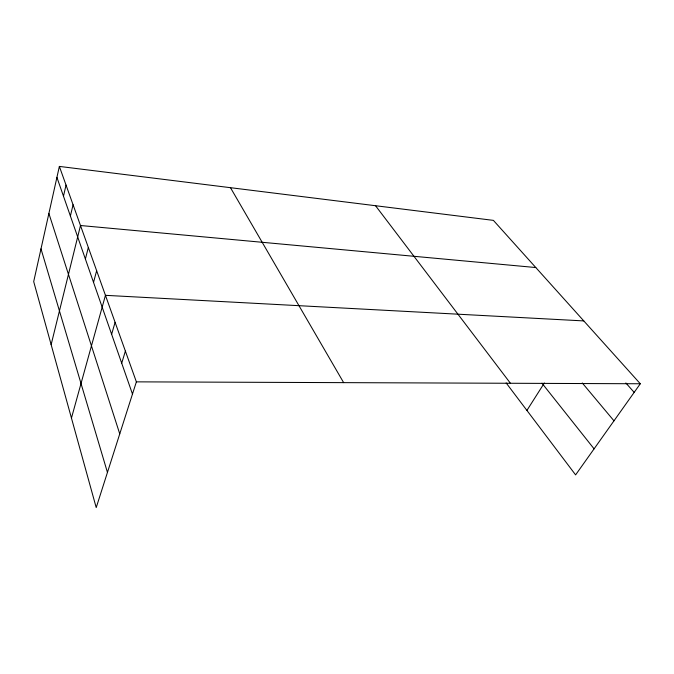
<?xml version="1.0" encoding="UTF-8"?>
<svg xmlns="http://www.w3.org/2000/svg" width="674" height="674" viewBox="0 0 674 674"><rect width="100%" height="100%" fill="white"/><g stroke="black" fill="none" stroke-linecap="round" stroke-linejoin="round"><path stroke-width="1.01" d="M59.363 166.411L33.7 281.606L96.214 507.589L136.375 381.855L59.363 166.411L493.393 220.373L640.3 383.759L575.604 474.884L506.14 382.925M63.482 196.185L66.035 185.08M70.391 216.009L73.07 204.753M51.14 344.641L80.492 225.512L535.813 267.544M85.387 259.01L88.336 247.459M93.534 282.381L96.643 270.695M71.452 418.074L105.447 295.33L583.794 320.917M111.631 334.287L115.094 322.324M121.708 363.193L125.381 351.103M526.916 410.432L544.348 383.001M136.375 381.855L640.3 383.759M625.843 382.958L634.175 392.386M582.277 382.967L613.98 420.829M541.963 383.194L594.08 448.85M375.536 205.713L510.429 383.27M230.474 187.684L343.647 382.638M56.919 177.372L132.475 394.071M48.882 213.447L119.753 433.896M40.996 248.849L107.444 472.423"/></g></svg>
